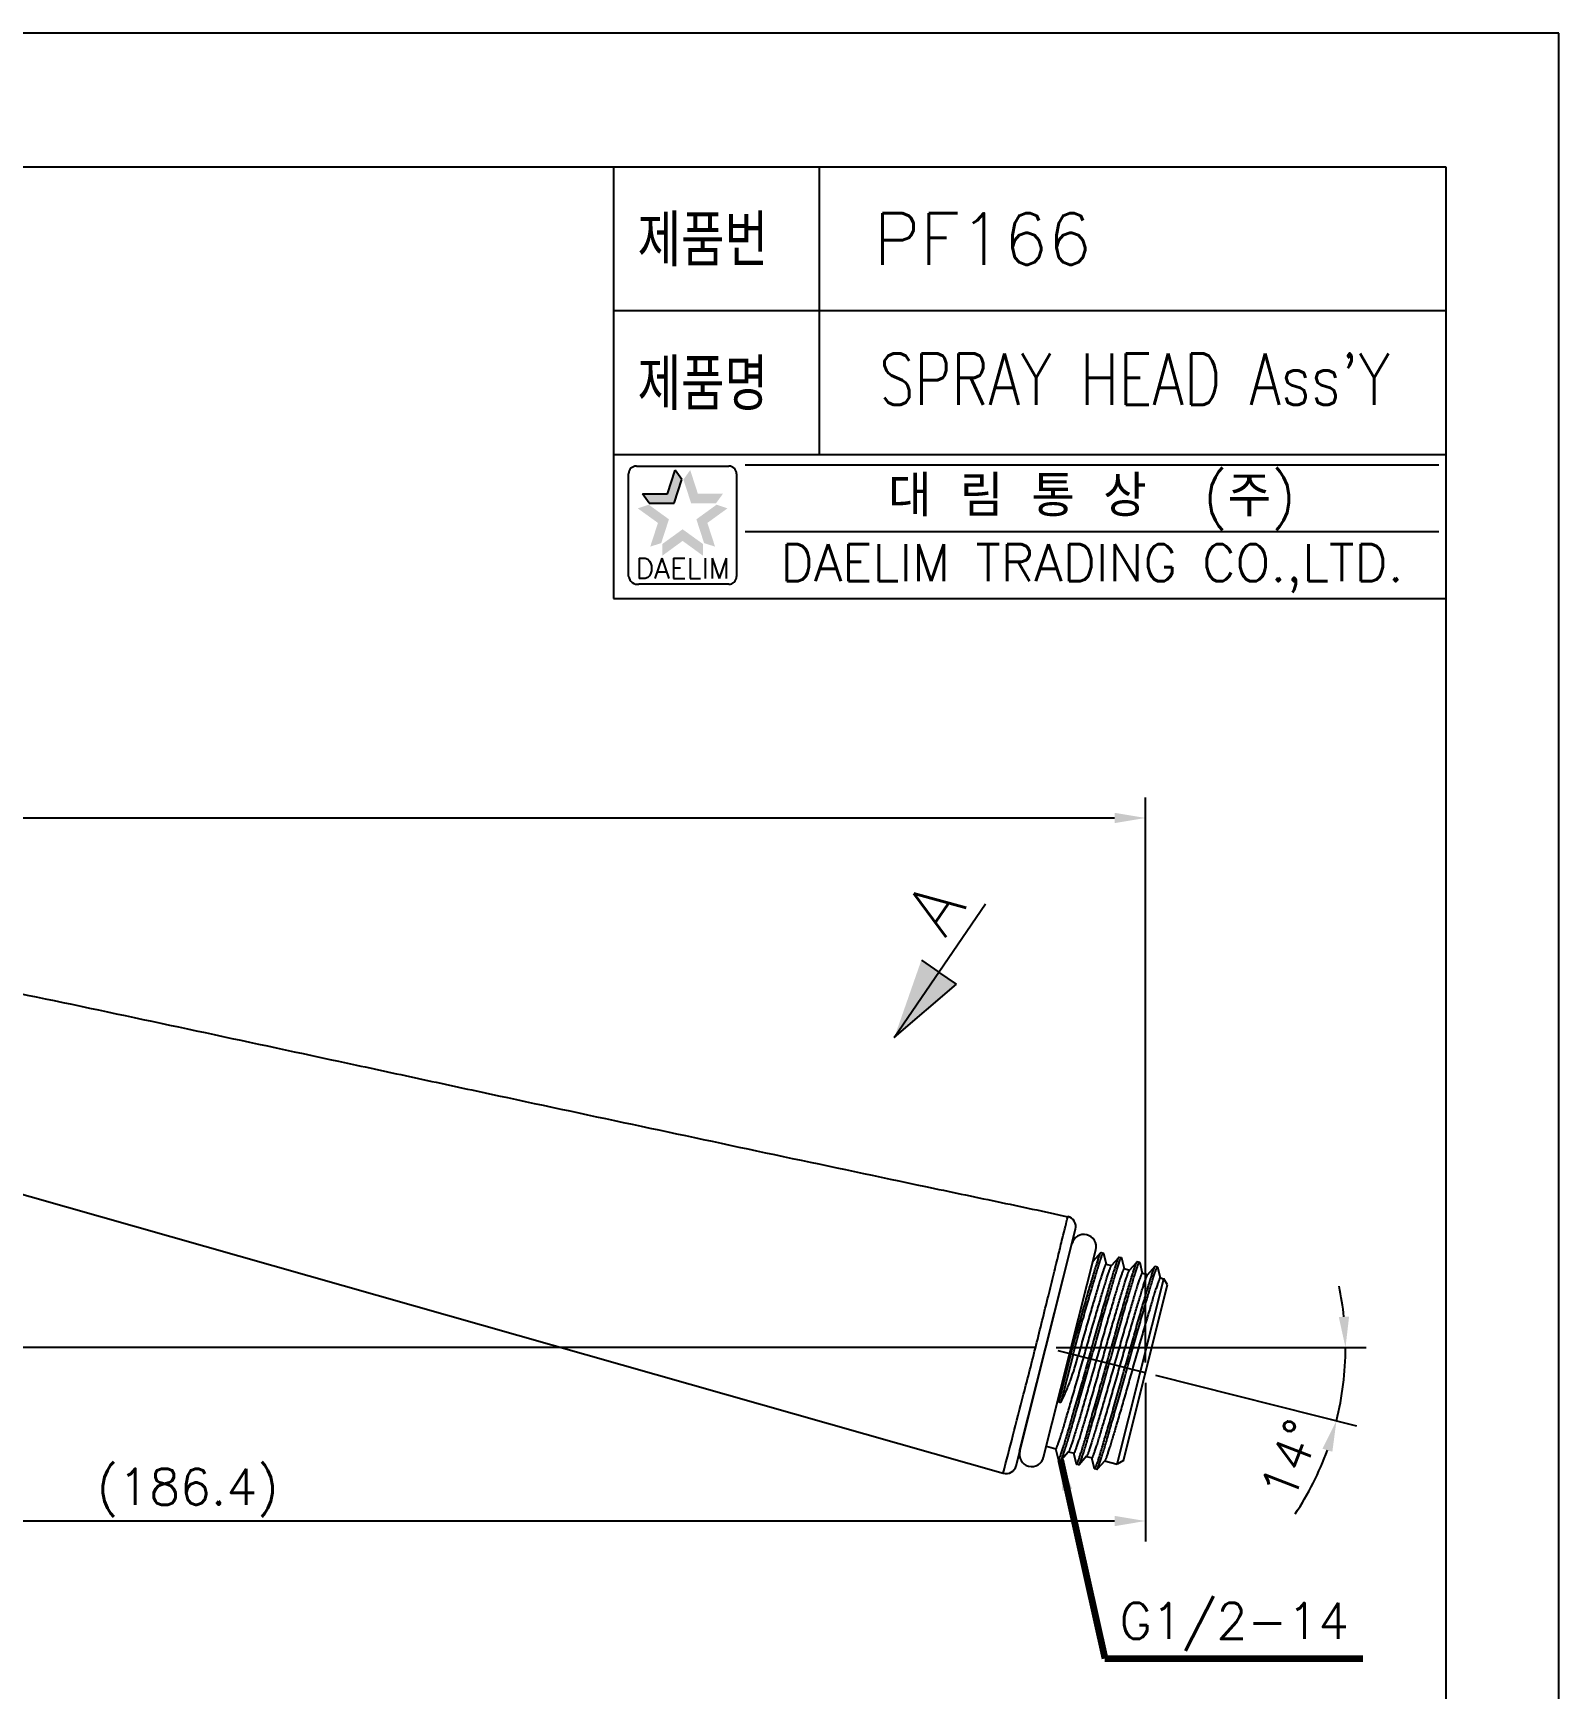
# Model space of a CAD drawing. Extents: x -5628 to -5208, y -2139 to -1842.
# Drawn here: x -5356.3 to -5207.8, y -2002.7 to -1841.6 of the extents above; entities that cross this region are included whole.
import ezdxf
from ezdxf.enums import TextEntityAlignment as Align

# ---------------------------------------------------------------- set-up
doc = ezdxf.new("R2010")
doc.units = 0
doc.header["$LTSCALE"] = 7
doc.linetypes.add('CENTER', pattern=[2, 1.25, -0.25, 0.25, -0.25])
doc.linetypes.add('PHANTOM', pattern=[2.5, 1.25, -0.25, 0.25, -0.25, 0.25, -0.25])
doc.layers.get('0').update_dxf_attribs({"color": 2, "linetype": 'CONTINUOUS'})
for name, color, linetype in [('02___PRT_ALL_AXES', 7, 'CONTINUOUS'), ('CL', 1, 'CENTER'), ('D', 2, 'CONTINUOUS'), ('DIM', 2, 'CONTINUOUS'), ('DWG', 7, 'CONTINUOUS'), ('TXT', 4, 'CONTINUOUS')]:
    doc.layers.add(name, color=color, linetype=linetype)
doc.styles.add('GHS', font='ROMANS.shx', dxfattribs={"bigfont": 'GHS.shx'})
doc.styles.add('ROMANS', font='romans', dxfattribs={"bigfont": 'GHS.shx'})
doc.dimstyles.new('STANDARD$7', dxfattribs={"dimtxt": 3.5, "dimasz": 3, "dimexe": 1, "dimexo": 1, "dimgap": 1, "dimtad": 3, "dimdec": 4, "dimzin": 0, "dimdsep": 46, "dimtxsty": 'GHS', "dimcen": 1, "dimclrd": 2, "dimclre": 256, "dimclrt": 2, "dimadec": 4, "dimazin": 0, "dimtfac": 1, "dimtdec": 4, "dimtmove": 2, "dimatfit": 2, "dimfxl": 0, "dimtolj": 1, "dimtzin": 0, "dimlwd": -1, "dimlwe": -1, "dimarcsym": 0})

# ---------------------------------------------------------------- blocks, each defined once
blk = doc.blocks.new('BORDER')
for p, q in [((1, 1), (0, 1)), ((1, 0), (1, 1))]:
    blk.add_line(p, q)

msp = doc.modelspace()

# ---------------------------------------------------------------- linework, layer by layer
at = {"color": 7}
for p, q in [((-5299.81, -1854.64), (-5299.81, -1896.64)), ((-5279.81, -1854.64), (-5279.81, -1882.64)), ((-5299.81, -1868.64), (-5218.81, -1868.64)), ((-5299.81, -1882.64), (-5218.81, -1882.64)), ((-5299.81, -1896.64), (-5218.81, -1896.64))]:
    msp.add_line(p, q, dxfattribs=at)
at = {"color": 2, "linetype": 'Continuous'}
for p, q in [((-5297.59, -1883.76), (-5288.59, -1883.76)), ((-5287.01, -1883.64), (-5219.51, -1883.64)), ((-5298.34, -1894.51), (-5298.34, -1884.51)), ((-5287.84, -1884.51), (-5287.84, -1894.51)), ((-5287.01, -1890.14), (-5219.51, -1890.14)), ((-5288.59, -1895.26), (-5297.34, -1895.26))]:
    msp.add_line(p, q, dxfattribs=at)
at = {"color": 2}
for p, q in [((-5294.57, -1886.46), (-5293.82, -1884.15)), ((-5293.16, -1885.07), (-5293.82, -1884.15)), ((-5293.91, -1887.38), (-5293.16, -1885.07)), ((-5297, -1886.46), (-5294.57, -1886.46)), ((-5296.33, -1887.38), (-5297, -1886.46)), ((-5296.33, -1887.38), (-5293.91, -1887.38))]:
    msp.add_line(p, q, dxfattribs=at)
at = {"color": 7, "linetype": 'Continuous'}
for p, q in [((-5370.42, -1950.9), (-5261.89, -1981.73)), ((-5260.64, -1981.02), (-5254.85, -1958)), ((-5253.12, -1961.1), (-5252.38, -1960.27)), ((-5252.36, -1960.26), (-5252.14, -1960.32)), ((-5252.13, -1960.34), (-5251.88, -1961.39)), ((-5251.36, -1961.54), (-5250.62, -1960.72)), ((-5250.61, -1960.71), (-5250.39, -1960.76)), ((-5250.37, -1960.78), (-5250.12, -1961.83)), ((-5249.6, -1961.98), (-5248.86, -1961.16)), ((-5248.85, -1961.15), (-5248.63, -1961.2)), ((-5248.61, -1961.22), (-5248.36, -1962.28)), ((-5247.84, -1962.43), (-5247.11, -1961.6)), ((-5247.09, -1961.59), (-5246.87, -1961.65)), ((-5246.86, -1961.66), (-5246.6, -1962.72)), ((-5250.8, -1980.84), (-5246.26, -1962.81)), ((-5245.9, -1963.41), (-5246.26, -1962.81)), ((-5250.2, -1980.48), (-5245.9, -1963.41)), ((-5256.51, -1980.4), (-5256.77, -1979.35)), ((-5256.28, -1980.48), (-5256.5, -1980.42)), ((-5255.53, -1979.64), (-5256.26, -1980.46)), ((-5254.76, -1980.84), (-5255.01, -1979.79)), ((-5254.52, -1980.92), (-5254.74, -1980.86)), ((-5253.77, -1980.08), (-5254.51, -1980.91)), ((-5253, -1981.29), (-5253.25, -1980.23)), ((-5252.01, -1980.52), (-5252.75, -1981.35)), ((-5250.2, -1980.48), (-5250.8, -1980.84)), ((-5252.76, -1981.36), (-5252.98, -1981.31))]:
    msp.add_line(p, q, dxfattribs=at)
at = {"color": 2, "linetype": 'Continuous'}
for centre, radius, start, end in [((-5297.59, -1884.51), 0.75, 90, 180), ((-5288.59, -1884.51), 0.75, 0, 90), ((-5297.46, -1894.38), 0.884, 188.1301, 278.1301), ((-5288.59, -1894.51), 0.75, 270, 0)]:
    msp.add_arc(centre, radius, start, end, dxfattribs=at)
at = {"color": 7, "linetype": 'Continuous'}
for centre, start, end in [((-5255.82, -1957.75), 345.8718, 77.6537), ((-5261.61, -1980.77), 254.1371, 345.8716)]:
    msp.add_arc(centre, 1, start, end, dxfattribs=at)
for points, knots in [([(-5366.41, -1933.28), (-5361.77, -1934.19), (-5352.53, -1936.1), (-5338.68, -1939.06), (-5327.15, -1941.53), (-5317.92, -1943.52), (-5308.69, -1945.51), (-5297.14, -1947.97), (-5283.29, -1950.92), (-5271.75, -1953.36), (-5262.52, -1955.3), (-5257.91, -1956.27), (-5255.61, -1956.78)], [0, 0, 0, 0, 0.125079, 0.250002, 0.375056, 0.437504, 0.500007, 0.625197, 0.750161, 0.875098, 0.93756, 1, 1, 1, 1]), ([(-5261.89, -1981.73), (-5261.57, -1980.52), (-5260.91, -1977.96), (-5259.84, -1973.81), (-5258.68, -1969.28), (-5257.71, -1965.35), (-5256.99, -1962.42), (-5256.52, -1960.52), (-5256.17, -1959.07), (-5255.84, -1957.73), (-5255.75, -1957.4), (-5255.59, -1956.7), (-5255.61, -1956.78)], [0, 0, 0, 0, 0.146054, 0.308267, 0.499986, 0.6917, 0.778182, 0.85391, 0.915994, 0.962076, 0.990431, 1, 1, 1, 1]), ([(-5254.05, -1970.44), (-5253.89, -1969.88), (-5253.58, -1968.78), (-5253.12, -1967.18), (-5252.75, -1965.91), (-5252.47, -1964.96), (-5252.29, -1964.33), (-5252.11, -1963.74), (-5251.95, -1963.22), (-5251.81, -1962.76), (-5251.68, -1962.37), (-5251.59, -1962.09), (-5251.52, -1961.91), (-5251.48, -1961.8), (-5251.44, -1961.7), (-5251.41, -1961.63), (-5251.39, -1961.58), (-5251.37, -1961.55), (-5251.36, -1961.54)], [0, 0, 0, 0, 0.1879, 0.369109, 0.537208, 0.614446, 0.686215, 0.751876, 0.810845, 0.862602, 0.906689, 0.94272, 0.957619, 0.970394, 0.981025, 0.989499, 0.995812, 1, 1, 1, 1]), ([(-5250.13, -1961.83), (-5250.14, -1961.83), (-5250.15, -1961.84), (-5250.16, -1961.85), (-5250.18, -1961.88), (-5250.2, -1961.93), (-5250.23, -1962), (-5250.27, -1962.09), (-5250.33, -1962.26), (-5250.42, -1962.52), (-5250.54, -1962.89), (-5250.69, -1963.34), (-5250.84, -1963.86), (-5251.02, -1964.44), (-5251.21, -1965.09), (-5251.42, -1965.79), (-5251.64, -1966.54), (-5251.95, -1967.61), (-5252.35, -1969.02), (-5252.67, -1970.16), (-5252.84, -1970.74)], [0, 0, 0, 0, 0.001938, 0.003621, 0.005855, 0.012038, 0.020546, 0.03138, 0.044526, 0.077646, 0.11961, 0.170028, 0.228421, 0.294231, 0.366827, 0.445512, 0.529531, 0.618077, 0.805295, 1, 1, 1, 1]), ([(-5252.29, -1970.88), (-5252.13, -1970.32), (-5251.82, -1969.22), (-5251.36, -1967.62), (-5250.99, -1966.35), (-5250.72, -1965.41), (-5250.53, -1964.77), (-5250.35, -1964.18), (-5250.19, -1963.66), (-5250.05, -1963.2), (-5249.92, -1962.81), (-5249.83, -1962.54), (-5249.76, -1962.35), (-5249.72, -1962.24), (-5249.68, -1962.15), (-5249.65, -1962.07), (-5249.63, -1962.02), (-5249.61, -1961.99), (-5249.6, -1961.98)], [0, 0, 0, 0, 0.1879, 0.369109, 0.537208, 0.614446, 0.686215, 0.751876, 0.810845, 0.862602, 0.906689, 0.94272, 0.957619, 0.970394, 0.981025, 0.989499, 0.995812, 1, 1, 1, 1]), ([(-5248.37, -1962.28), (-5248.38, -1962.28), (-5248.39, -1962.28), (-5248.4, -1962.3), (-5248.42, -1962.32), (-5248.44, -1962.37), (-5248.47, -1962.44), (-5248.51, -1962.54), (-5248.57, -1962.7), (-5248.66, -1962.96), (-5248.79, -1963.33), (-5248.93, -1963.78), (-5249.09, -1964.3), (-5249.26, -1964.88), (-5249.45, -1965.53), (-5249.66, -1966.23), (-5249.88, -1966.98), (-5250.19, -1968.06), (-5250.59, -1969.46), (-5250.91, -1970.6), (-5251.08, -1971.19)], [0, 0, 0, 0, 0.001938, 0.003621, 0.005855, 0.012041, 0.020548, 0.031383, 0.044531, 0.07765, 0.119615, 0.170033, 0.228425, 0.294235, 0.36683, 0.445513, 0.529531, 0.618077, 0.805296, 1, 1, 1, 1]), ([(-5250.53, -1971.32), (-5250.37, -1970.76), (-5250.06, -1969.66), (-5249.6, -1968.06), (-5249.23, -1966.79), (-5248.96, -1965.85), (-5248.77, -1965.21), (-5248.59, -1964.63), (-5248.43, -1964.1), (-5248.29, -1963.65), (-5248.17, -1963.26), (-5248.07, -1962.98), (-5248, -1962.79), (-5247.96, -1962.68), (-5247.93, -1962.59), (-5247.89, -1962.52), (-5247.87, -1962.47), (-5247.85, -1962.44), (-5247.84, -1962.43)], [0, 0, 0, 0, 0.187899, 0.369109, 0.537207, 0.614446, 0.686214, 0.751875, 0.810845, 0.862601, 0.906688, 0.94272, 0.957617, 0.970393, 0.981025, 0.989497, 0.995811, 1, 1, 1, 1]), ([(-5246.61, -1962.72), (-5246.62, -1962.72), (-5246.63, -1962.73), (-5246.64, -1962.74), (-5246.66, -1962.77), (-5246.68, -1962.81), (-5246.71, -1962.89), (-5246.75, -1962.98), (-5246.81, -1963.15), (-5246.9, -1963.4), (-5247.03, -1963.78), (-5247.17, -1964.22), (-5247.33, -1964.74), (-5247.5, -1965.33), (-5247.69, -1965.97), (-5247.9, -1966.67), (-5248.12, -1967.42), (-5248.43, -1968.5), (-5248.83, -1969.9), (-5249.16, -1971.05), (-5249.32, -1971.63)], [0, 0, 0, 0, 0.001937, 0.003619, 0.005853, 0.012038, 0.020545, 0.031379, 0.044526, 0.077644, 0.119609, 0.170026, 0.228418, 0.294228, 0.366824, 0.445508, 0.529526, 0.618072, 0.805294, 1, 1, 1, 1]), ([(-5256.76, -1979.35), (-5256.75, -1979.35), (-5256.74, -1979.34), (-5256.73, -1979.33), (-5256.71, -1979.3), (-5256.69, -1979.25), (-5256.66, -1979.18), (-5256.62, -1979.09), (-5256.56, -1978.92), (-5256.47, -1978.66), (-5256.34, -1978.29), (-5256.2, -1977.84), (-5256.04, -1977.33), (-5255.87, -1976.74), (-5255.68, -1976.09), (-5255.47, -1975.39), (-5255.25, -1974.64), (-5254.94, -1973.57), (-5254.54, -1972.16), (-5254.21, -1971.02), (-5254.05, -1970.44)], [0, 0, 0, 0, 0.001938, 0.003621, 0.005855, 0.012037, 0.020545, 0.031379, 0.044525, 0.077644, 0.119609, 0.170026, 0.228419, 0.294229, 0.366825, 0.445511, 0.52953, 0.618076, 0.805295, 1, 1, 1, 1]), ([(-5252.84, -1970.74), (-5253, -1971.3), (-5253.31, -1972.4), (-5253.77, -1974), (-5254.14, -1975.27), (-5254.41, -1976.22), (-5254.6, -1976.86), (-5254.78, -1977.44), (-5254.94, -1977.96), (-5255.08, -1978.42), (-5255.2, -1978.81), (-5255.3, -1979.09), (-5255.37, -1979.27), (-5255.41, -1979.38), (-5255.44, -1979.48), (-5255.48, -1979.55), (-5255.5, -1979.6), (-5255.52, -1979.63), (-5255.53, -1979.64)], [0, 0, 0, 0, 0.187899, 0.36911, 0.537211, 0.614448, 0.686216, 0.751876, 0.810846, 0.862603, 0.906689, 0.942722, 0.957618, 0.970394, 0.981025, 0.989497, 0.995811, 1, 1, 1, 1]), ([(-5255, -1979.79), (-5254.99, -1979.79), (-5254.98, -1979.78), (-5254.97, -1979.77), (-5254.95, -1979.74), (-5254.93, -1979.7), (-5254.9, -1979.62), (-5254.86, -1979.53), (-5254.8, -1979.36), (-5254.71, -1979.1), (-5254.58, -1978.73), (-5254.44, -1978.29), (-5254.28, -1977.77), (-5254.11, -1977.18), (-5253.92, -1976.54), (-5253.71, -1975.83), (-5253.49, -1975.08), (-5253.18, -1974.01), (-5252.78, -1972.6), (-5252.46, -1971.46), (-5252.29, -1970.88)], [0, 0, 0, 0, 0.001938, 0.003621, 0.005855, 0.012037, 0.020545, 0.031379, 0.044525, 0.077644, 0.119609, 0.170026, 0.228419, 0.294229, 0.366825, 0.445511, 0.52953, 0.618076, 0.805295, 1, 1, 1, 1]), ([(-5251.08, -1971.19), (-5251.24, -1971.75), (-5251.55, -1972.85), (-5252.01, -1974.45), (-5252.38, -1975.72), (-5252.65, -1976.66), (-5252.84, -1977.3), (-5253.02, -1977.88), (-5253.18, -1978.4), (-5253.32, -1978.86), (-5253.45, -1979.25), (-5253.54, -1979.53), (-5253.61, -1979.72), (-5253.65, -1979.83), (-5253.69, -1979.92), (-5253.72, -1979.99), (-5253.74, -1980.04), (-5253.76, -1980.07), (-5253.77, -1980.08)], [0, 0, 0, 0, 0.187898, 0.36911, 0.53721, 0.614448, 0.686216, 0.751877, 0.810846, 0.862603, 0.90669, 0.942721, 0.957619, 0.970394, 0.981025, 0.989499, 0.995812, 1, 1, 1, 1]), ([(-5253.24, -1980.23), (-5253.23, -1980.23), (-5253.22, -1980.22), (-5253.21, -1980.21), (-5253.19, -1980.18), (-5253.17, -1980.14), (-5253.14, -1980.07), (-5253.1, -1979.97), (-5253.04, -1979.81), (-5252.95, -1979.55), (-5252.83, -1979.18), (-5252.68, -1978.73), (-5252.53, -1978.21), (-5252.35, -1977.63), (-5252.16, -1976.98), (-5251.95, -1976.28), (-5251.73, -1975.53), (-5251.42, -1974.45), (-5251.02, -1973.05), (-5250.7, -1971.91), (-5250.53, -1971.32)], [0, 0, 0, 0, 0.001938, 0.003621, 0.005855, 0.012037, 0.020545, 0.031379, 0.044525, 0.077644, 0.119609, 0.170026, 0.228419, 0.294229, 0.366825, 0.445511, 0.52953, 0.618076, 0.805295, 1, 1, 1, 1]), ([(-5249.32, -1971.63), (-5249.48, -1972.19), (-5249.79, -1973.29), (-5250.25, -1974.89), (-5250.62, -1976.16), (-5250.9, -1977.1), (-5251.08, -1977.74), (-5251.26, -1978.32), (-5251.42, -1978.85), (-5251.56, -1979.31), (-5251.69, -1979.69), (-5251.78, -1979.97), (-5251.85, -1980.16), (-5251.89, -1980.27), (-5251.93, -1980.36), (-5251.96, -1980.43), (-5251.98, -1980.49), (-5252, -1980.51), (-5252.01, -1980.52)], [0, 0, 0, 0, 0.187898, 0.369109, 0.53721, 0.614447, 0.686216, 0.751876, 0.810845, 0.862602, 0.90669, 0.942721, 0.957619, 0.970394, 0.981025, 0.989499, 0.995812, 1, 1, 1, 1])]:
    msp.add_open_spline(points, degree=3, knots=knots, dxfattribs=at)
at = {"color": 2}
for points in [[(-5294.57, -1886.46), (-5293.91, -1887.38), (-5293.82, -1884.15), (-5293.16, -1885.07)], [(-5292.35, -1884.15), (-5293.01, -1885.07), (-5291.6, -1886.46), (-5292.26, -1887.38)], [(-5295.49, -1889.29), (-5294.42, -1888.94), (-5297.46, -1887.87), (-5296.38, -1887.52)], [(-5297, -1886.46), (-5296.33, -1887.38), (-5294.57, -1886.46), (-5293.91, -1887.38)], [(-5291.6, -1886.46), (-5292.26, -1887.38), (-5289.17, -1886.46), (-5289.84, -1887.38)], [(-5288.72, -1887.87), (-5289.79, -1887.52), (-5290.68, -1889.29), (-5291.75, -1888.94)], [(-5296.24, -1891.6), (-5295.17, -1891.25), (-5295.49, -1889.29), (-5294.42, -1888.94)], [(-5290.68, -1889.29), (-5291.75, -1888.94), (-5289.93, -1891.6), (-5291, -1891.25)], [(-5293.09, -1891.04), (-5293.09, -1889.91), (-5295.05, -1892.47), (-5295.05, -1891.33)], [(-5291.12, -1892.47), (-5291.12, -1891.33), (-5293.09, -1891.04), (-5293.09, -1889.91)]]:
    msp.add_solid(points, dxfattribs=at)
at = {"layer": '02___PRT_ALL_AXES', "color": 7, "linetype": 'Continuous'}
for p, q in [((-5253.15, -1961.07), (-5253.11, -1961.09)), ((-5251.89, -1961.39), (-5251.35, -1961.53)), ((-5250.62, -1960.72), (-5250.61, -1960.71)), ((-5250.39, -1960.76), (-5250.37, -1960.78)), ((-5247.11, -1961.6), (-5247.09, -1961.59)), ((-5246.87, -1961.65), (-5246.86, -1961.66)), ((-5250.13, -1961.83), (-5249.59, -1961.97)), ((-5248.37, -1962.28), (-5247.83, -1962.41)), ((-5246.61, -1962.72), (-5246.26, -1962.81)), ((-5255.31, -1970.12), (-5256.49, -1974.79)), ((-5255.09, -1970.18), (-5256.27, -1974.84)), ((-5256.49, -1974.79), (-5256.27, -1974.84)), ((-5257.69, -1979.11), (-5256.76, -1979.35)), ((-5256.51, -1980.4), (-5256.5, -1980.42)), ((-5255.54, -1979.65), (-5255, -1979.79)), ((-5254.52, -1980.92), (-5254.51, -1980.91)), ((-5253.78, -1980.1), (-5253.24, -1980.23)), ((-5252.02, -1980.54), (-5250.8, -1980.84)), ((-5253, -1981.29), (-5252.98, -1981.31))]:
    msp.add_line(p, q, dxfattribs=at)
for points, knots in [([(-5256.5, -1980.42), (-5256.5, -1980.42), (-5256.49, -1980.41), (-5256.48, -1980.4), (-5256.46, -1980.37), (-5256.43, -1980.32), (-5256.4, -1980.24), (-5256.36, -1980.15), (-5256.32, -1980.03), (-5256.27, -1979.88), (-5256.19, -1979.65), (-5256.08, -1979.31), (-5255.93, -1978.84), (-5255.77, -1978.29), (-5255.58, -1977.67), (-5255.38, -1976.99), (-5255.17, -1976.24), (-5254.94, -1975.45), (-5254.61, -1974.3), (-5254.18, -1972.8), (-5253.66, -1970.95), (-5253.14, -1969.08), (-5252.63, -1967.27), (-5252.21, -1965.83), (-5251.9, -1964.75), (-5251.69, -1964.01), (-5251.49, -1963.34), (-5251.31, -1962.73), (-5251.15, -1962.2), (-5251.01, -1961.74), (-5250.88, -1961.37), (-5250.79, -1961.11), (-5250.73, -1960.94), (-5250.7, -1960.85), (-5250.66, -1960.78), (-5250.64, -1960.74), (-5250.64, -1960.73)], [0, 0, 0, 0, 0.000883, 0.001672, 0.002728, 0.005662, 0.009706, 0.014862, 0.021123, 0.028476, 0.036906, 0.056922, 0.080993, 0.1089, 0.140392, 0.17518, 0.212946, 0.253347, 0.296012, 0.386559, 0.481282, 0.576724, 0.669401, 0.755931, 0.795891, 0.833155, 0.867382, 0.898259, 0.925506, 0.948874, 0.968153, 0.983172, 0.989043, 0.993806, 0.997457, 1, 1, 1, 1]), ([(-5256.25, -1980.45), (-5256.24, -1980.43), (-5256.22, -1980.39), (-5256.19, -1980.32), (-5256.15, -1980.23), (-5256.09, -1980.06), (-5256, -1979.8), (-5255.88, -1979.42), (-5255.73, -1978.96), (-5255.57, -1978.42), (-5255.39, -1977.82), (-5255.11, -1976.88), (-5254.74, -1975.57), (-5254.26, -1973.88), (-5253.74, -1972.07), (-5253.22, -1970.21), (-5252.7, -1968.36), (-5252.27, -1966.86), (-5251.95, -1965.72), (-5251.72, -1964.93), (-5251.5, -1964.18), (-5251.3, -1963.5), (-5251.12, -1962.89), (-5250.96, -1962.34), (-5250.81, -1961.87), (-5250.7, -1961.53), (-5250.62, -1961.3), (-5250.57, -1961.15), (-5250.53, -1961.03), (-5250.49, -1960.94), (-5250.45, -1960.86), (-5250.43, -1960.81), (-5250.41, -1960.78), (-5250.4, -1960.77), (-5250.39, -1960.76), (-5250.39, -1960.76)], [0, 0, 0, 0, 0.002648, 0.006402, 0.011264, 0.017231, 0.032427, 0.051865, 0.075371, 0.102734, 0.133708, 0.16801, 0.245323, 0.331862, 0.42448, 0.519807, 0.614374, 0.70474, 0.747311, 0.787617, 0.825291, 0.859991, 0.891399, 0.919232, 0.943237, 0.963197, 0.971603, 0.978936, 0.985178, 0.99032, 0.994353, 0.997278, 0.998331, 0.999119, 1, 1, 1, 1]), ([(-5255.31, -1970.12), (-5255.14, -1969.5), (-5254.79, -1968.28), (-5254.29, -1966.5), (-5253.89, -1965.09), (-5253.59, -1964.04), (-5253.38, -1963.34), (-5253.19, -1962.69), (-5253.02, -1962.11), (-5252.86, -1961.61), (-5252.73, -1961.18), (-5252.63, -1960.87), (-5252.55, -1960.67), (-5252.51, -1960.55), (-5252.47, -1960.45), (-5252.44, -1960.37), (-5252.41, -1960.31), (-5252.39, -1960.28), (-5252.38, -1960.27)], [0, 0, 0, 0, 0.188568, 0.37037, 0.538916, 0.616304, 0.688163, 0.753849, 0.812773, 0.864411, 0.908301, 0.944057, 0.958786, 0.971373, 0.981793, 0.990034, 0.996092, 1, 1, 1, 1]), ([(-5255.09, -1970.18), (-5254.91, -1969.53), (-5254.56, -1968.27), (-5254.12, -1966.71), (-5253.78, -1965.53), (-5253.54, -1964.7), (-5253.32, -1963.92), (-5253.11, -1963.2), (-5252.91, -1962.56), (-5252.74, -1961.98), (-5252.59, -1961.49), (-5252.47, -1961.13), (-5252.39, -1960.88), (-5252.34, -1960.73), (-5252.29, -1960.61), (-5252.25, -1960.5), (-5252.22, -1960.42), (-5252.19, -1960.37), (-5252.17, -1960.34), (-5252.16, -1960.33), (-5252.15, -1960.32), (-5252.14, -1960.32)], [0, 0, 0, 0, 0.194771, 0.382052, 0.470626, 0.554671, 0.633379, 0.705995, 0.771821, 0.830224, 0.880646, 0.922609, 0.94029, 0.955716, 0.968853, 0.979672, 0.988158, 0.99431, 0.996521, 0.998173, 1, 1, 1, 1]), ([(-5254.74, -1980.86), (-5254.74, -1980.86), (-5254.73, -1980.86), (-5254.72, -1980.84), (-5254.7, -1980.81), (-5254.67, -1980.76), (-5254.64, -1980.68), (-5254.6, -1980.58), (-5254.56, -1980.46), (-5254.5, -1980.32), (-5254.43, -1980.08), (-5254.31, -1979.73), (-5254.16, -1979.25), (-5254, -1978.7), (-5253.81, -1978.07), (-5253.61, -1977.38), (-5253.39, -1976.62), (-5253.16, -1975.82), (-5252.83, -1974.66), (-5252.4, -1973.14), (-5251.87, -1971.27), (-5251.34, -1969.39), (-5250.83, -1967.57), (-5250.41, -1966.12), (-5250.1, -1965.05), (-5249.89, -1964.32), (-5249.7, -1963.65), (-5249.52, -1963.06), (-5249.36, -1962.54), (-5249.22, -1962.09), (-5249.11, -1961.78), (-5249.04, -1961.57), (-5248.99, -1961.44), (-5248.95, -1961.34), (-5248.92, -1961.26), (-5248.89, -1961.2), (-5248.87, -1961.17), (-5248.86, -1961.16)], [0, 0, 0, 0, 0.000892, 0.001693, 0.002764, 0.005742, 0.009847, 0.015081, 0.021437, 0.0289, 0.037457, 0.05777, 0.082192, 0.110499, 0.142428, 0.177685, 0.215941, 0.256842, 0.300009, 0.391514, 0.487064, 0.583113, 0.676099, 0.762571, 0.802351, 0.839325, 0.873152, 0.903517, 0.930139, 0.952773, 0.971212, 0.978804, 0.98529, 0.990656, 0.994894, 0.998003, 1, 1, 1, 1]), ([(-5251.89, -1961.39), (-5251.9, -1961.39), (-5251.91, -1961.4), (-5251.92, -1961.41), (-5251.93, -1961.44), (-5251.96, -1961.49), (-5251.99, -1961.56), (-5252.03, -1961.65), (-5252.09, -1961.82), (-5252.18, -1962.08), (-5252.3, -1962.45), (-5252.44, -1962.89), (-5252.6, -1963.41), (-5252.78, -1964), (-5252.97, -1964.65), (-5253.18, -1965.35), (-5253.4, -1966.1), (-5253.71, -1967.17), (-5254.11, -1968.58), (-5254.43, -1969.72), (-5254.6, -1970.3)], [0, 0, 0, 0, 0.001939, 0.003623, 0.005859, 0.012046, 0.020556, 0.031393, 0.044542, 0.077664, 0.119632, 0.170054, 0.228448, 0.29426, 0.366855, 0.445537, 0.529554, 0.618096, 0.805305, 1, 1, 1, 1]), ([(-5254.51, -1980.91), (-5254.5, -1980.9), (-5254.48, -1980.87), (-5254.45, -1980.81), (-5254.42, -1980.73), (-5254.38, -1980.63), (-5254.33, -1980.5), (-5254.26, -1980.29), (-5254.15, -1979.97), (-5254.01, -1979.53), (-5253.85, -1979.01), (-5253.67, -1978.41), (-5253.48, -1977.75), (-5253.27, -1977.02), (-5252.96, -1975.94), (-5252.54, -1974.5), (-5252.03, -1972.68), (-5251.5, -1970.8), (-5250.97, -1968.93), (-5250.54, -1967.41), (-5250.21, -1966.25), (-5249.98, -1965.44), (-5249.76, -1964.69), (-5249.56, -1964), (-5249.37, -1963.37), (-5249.21, -1962.81), (-5249.06, -1962.33), (-5248.94, -1961.99), (-5248.87, -1961.75), (-5248.81, -1961.6), (-5248.77, -1961.48), (-5248.73, -1961.38), (-5248.7, -1961.3), (-5248.67, -1961.25), (-5248.65, -1961.23), (-5248.64, -1961.21), (-5248.63, -1961.2), (-5248.63, -1961.2)], [0, 0, 0, 0, 0.001997, 0.005106, 0.009344, 0.01471, 0.021196, 0.028788, 0.047227, 0.069861, 0.096483, 0.126848, 0.160675, 0.197649, 0.237429, 0.323901, 0.416887, 0.512936, 0.608486, 0.699991, 0.743158, 0.784059, 0.822315, 0.857572, 0.889501, 0.917808, 0.94223, 0.962543, 0.9711, 0.978563, 0.984918, 0.990153, 0.994258, 0.997236, 0.998307, 0.999108, 1, 1, 1, 1]), ([(-5253.19, -1961.23), (-5253.18, -1961.21), (-5253.17, -1961.18), (-5253.14, -1961.14), (-5253.13, -1961.11), (-5253.12, -1961.1)], [0.98430827, 0.98430827, 0.98430827, 0.98430827, 0.98949857, 0.99581172, 1, 1, 1, 1]), ([(-5252.98, -1981.31), (-5252.98, -1981.31), (-5252.97, -1981.3), (-5252.96, -1981.28), (-5252.94, -1981.26), (-5252.91, -1981.21), (-5252.88, -1981.13), (-5252.84, -1981.03), (-5252.8, -1980.91), (-5252.75, -1980.77), (-5252.67, -1980.53), (-5252.56, -1980.19), (-5252.41, -1979.72), (-5252.25, -1979.17), (-5252.06, -1978.55), (-5251.86, -1977.86), (-5251.64, -1977.12), (-5251.41, -1976.32), (-5251.09, -1975.17), (-5250.66, -1973.67), (-5250.14, -1971.81), (-5249.61, -1969.94), (-5249.1, -1968.13), (-5248.69, -1966.68), (-5248.38, -1965.61), (-5248.16, -1964.87), (-5247.97, -1964.2), (-5247.79, -1963.6), (-5247.62, -1963.06), (-5247.48, -1962.61), (-5247.36, -1962.24), (-5247.27, -1961.98), (-5247.21, -1961.82), (-5247.17, -1961.73), (-5247.14, -1961.66), (-5247.12, -1961.63), (-5247.11, -1961.61)], [0, 0, 0, 0, 0.000885, 0.001677, 0.002736, 0.005677, 0.009733, 0.014904, 0.021182, 0.028556, 0.037011, 0.057082, 0.081219, 0.109203, 0.140777, 0.175653, 0.213512, 0.254007, 0.296767, 0.387495, 0.482375, 0.577932, 0.670668, 0.757187, 0.797114, 0.834324, 0.868475, 0.899256, 0.926384, 0.949613, 0.968734, 0.983574, 0.98935, 0.994013, 0.997561, 1, 1, 1, 1]), ([(-5252.73, -1981.33), (-5252.72, -1981.31), (-5252.7, -1981.27), (-5252.67, -1981.2), (-5252.63, -1981.1), (-5252.57, -1980.94), (-5252.48, -1980.67), (-5252.35, -1980.29), (-5252.21, -1979.82), (-5252.04, -1979.29), (-5251.86, -1978.68), (-5251.59, -1977.74), (-5251.21, -1976.43), (-5250.73, -1974.74), (-5250.22, -1972.93), (-5249.69, -1971.07), (-5249.17, -1969.23), (-5248.75, -1967.73), (-5248.43, -1966.59), (-5248.2, -1965.8), (-5247.98, -1965.06), (-5247.78, -1964.38), (-5247.6, -1963.76), (-5247.44, -1963.22), (-5247.29, -1962.75), (-5247.18, -1962.41), (-5247.1, -1962.18), (-5247.05, -1962.04), (-5247.01, -1961.92), (-5246.97, -1961.82), (-5246.94, -1961.74), (-5246.91, -1961.7), (-5246.89, -1961.67), (-5246.88, -1961.65), (-5246.87, -1961.64), (-5246.87, -1961.65)], [0, 0, 0, 0, 0.002752, 0.006608, 0.01157, 0.017631, 0.033005, 0.052599, 0.076244, 0.103724, 0.134793, 0.16917, 0.246569, 0.333118, 0.425678, 0.52089, 0.615302, 0.705488, 0.747965, 0.788177, 0.82576, 0.860371, 0.891699, 0.919456, 0.943396, 0.9633, 0.971683, 0.978994, 0.98522, 0.990347, 0.994368, 0.997285, 0.998335, 0.999121, 1, 1, 1, 1]), ([(-5252.38, -1960.27), (-5252.38, -1960.27), (-5252.38, -1960.27), (-5252.37, -1960.26), (-5252.36, -1960.26)], [0, 0, 0, 0, 0.345757, 1, 1, 1, 1]), ([(-5252.14, -1960.32), (-5252.14, -1960.32), (-5252.14, -1960.32), (-5252.13, -1960.33), (-5252.13, -1960.34)], [0, 0, 0, 0, 0.179977, 1, 1, 1, 1]), ([(-5250.64, -1960.73), (-5250.63, -1960.73), (-5250.63, -1960.72), (-5250.63, -1960.72), (-5250.62, -1960.72)], [0, 0, 0, 0, 0.279906, 1, 1, 1, 1]), ([(-5248.86, -1961.16), (-5248.86, -1961.16), (-5248.86, -1961.15), (-5248.85, -1961.15), (-5248.85, -1961.15)], [0, 0, 0, 0, 0.345937, 1, 1, 1, 1]), ([(-5248.63, -1961.2), (-5248.62, -1961.2), (-5248.62, -1961.21), (-5248.62, -1961.22), (-5248.61, -1961.22)], [0, 0, 0, 0, 0.180046, 1, 1, 1, 1]), ([(-5247.11, -1961.61), (-5247.11, -1961.61), (-5247.11, -1961.61), (-5247.11, -1961.6), (-5247.11, -1961.6)], [0, 0, 0, 0, 0.274865, 1, 1, 1, 1]), ([(-5256.27, -1974.84), (-5256.1, -1974.5), (-5255.78, -1973.8), (-5255.17, -1972.3), (-5254.8, -1971.11), (-5254.6, -1970.3)], [0, 0, 0, 0, 0.234003, 0.481531, 1, 1, 1, 1]), ([(-5256.28, -1980.48), (-5256.28, -1980.48), (-5256.27, -1980.48), (-5256.27, -1980.47), (-5256.26, -1980.46)], [0, 0, 0, 0, 0.180067, 1, 1, 1, 1]), ([(-5256.26, -1980.46), (-5256.26, -1980.46), (-5256.26, -1980.46), (-5256.25, -1980.45), (-5256.25, -1980.45)], [0, 0, 0, 0, 0.215729, 1, 1, 1, 1]), ([(-5254.76, -1980.84), (-5254.75, -1980.85), (-5254.75, -1980.85), (-5254.75, -1980.86), (-5254.74, -1980.86)], [0, 0, 0, 0, 0.345755, 1, 1, 1, 1]), ([(-5252.76, -1981.36), (-5252.76, -1981.36), (-5252.76, -1981.36), (-5252.75, -1981.36), (-5252.75, -1981.35)], [0, 0, 0, 0, 0.17996, 1, 1, 1, 1]), ([(-5252.75, -1981.35), (-5252.74, -1981.35), (-5252.74, -1981.34), (-5252.73, -1981.33), (-5252.73, -1981.33)], [0, 0, 0, 0, 0.2113, 1, 1, 1, 1])]:
    msp.add_open_spline(points, degree=3, knots=knots, dxfattribs=at)
msp.add_open_spline([(-5256.49, -1974.79), (-5256.48, -1974.6), (-5256.47, -1974.41), (-5256.46, -1974.22)], degree=3, dxfattribs=at)
at = {"layer": 'CL', "color": 1, "linetype": 'CENTER'}
msp.add_line((-5248.05, -1971.95), (-5257.75, -1969.51), dxfattribs=at)
at = {"layer": 'D'}
for p, q in [((-5248.05, -1970.95), (-5248.05, -1915.99)), ((-5486.44, -1917.99), (-5251.05, -1917.99)), ((-5260.29, -1979.59), (-5255.21, -1959.42)), ((-5257.96, -1980.18), (-5252.88, -1960.01)), ((-5258.75, -1969.51), (-5510.73, -1969.51)), ((-5256.75, -1969.51), (-5226.58, -1969.51)), ((-5248.05, -1972.95), (-5248.05, -1988.38)), ((-5247.08, -1972.19), (-5227.52, -1977.12)), ((-5251.05, -1986.38), (-5431.46, -1986.38))]:
    msp.add_line(p, q, dxfattribs=at)
for centre, radius, start, end in [((-5254.04, -1959.71), 1.2, 345.87, 165.87), ((-5257.75, -1969.51), 29.17, 5.8949, 11.7899), ((-5257.75, -1969.51), 29.17, 345.8717, 0), ((-5257.75, -1969.51), 29.17, 326.3235, 339.9767), ((-5259.12, -1979.89), 1.2, 165.87, 345.87)]:
    msp.add_arc(centre, radius, start, end, dxfattribs=at)
for points in [[(-5251.05, -1917.49), (-5251.05, -1918.49), (-5248.05, -1917.99)], [(-5228.23, -1966.49), (-5229.23, -1966.54), (-5228.58, -1969.51)], [(-5230.82, -1979.35), (-5229.86, -1979.64), (-5229.46, -1976.63)], [(-5251.05, -1985.88), (-5251.05, -1986.88), (-5248.05, -1986.38)]]:
    msp.add_solid(points, dxfattribs=at)
at = {"layer": 'DWG'}
for p, q in [((-5268.14, -1932.98), (-5263.61, -1926.35)), ((-5272.49, -1939.36), (-5265.42, -1929.01)), ((-5269.85, -1931.81), (-5268.14, -1932.98)), ((-5272.49, -1939.36), (-5266.43, -1934.15)), ((-5266.43, -1934.15), (-5268.14, -1932.98))]:
    msp.add_line(p, q, dxfattribs=at)
at = {"layer": 'DWG', "linetype": 'PHANTOM'}
msp.add_solid([(-5272.49, -1939.36), (-5269.85, -1931.81), (-5266.43, -1934.15)], dxfattribs=at)
at = {"layer": 'TXT'}
for p, q in [((-5596.81, -1854.64), (-5218.81, -1854.64)), ((-5218.81, -1854.64), (-5218.81, -2128.64))]:
    msp.add_line(p, q, dxfattribs=at)

# ---------------------------------------------------------------- block references
at = {"xscale": 420, "yscale": 297, "zscale": 420}
msp.add_blockref('BORDER', (-5627.81, -2138.64), dxfattribs=at)

# ---------------------------------------------------------------- texts
at = {"color": 7, "style": 'GHS'}
msp.add_text('PF166', height=5, dxfattribs=at).set_placement((-5263.88, -1861.67), align=Align.MIDDLE)
at = {"color": 7, "style": 'GHS', "width": 0.8}
msp.add_text("SPRAY HEAD Ass'Y", height=5, dxfattribs=at).set_placement((-5249.09, -1875.3), align=Align.MIDDLE)
at = {"color": 7, "linetype": 'Continuous'}
for s, height, style, p in [('대 림 통 상  (주)', 4, 'GHS', (-5253.25, -1886.95)), ('DAELIM TRADING CO.,LTD.', 3.6, 'ROMANS', (-5253.25, -1893.72))]:
    msp.add_text(s, height=height, dxfattribs=dict(at, style=style)).set_placement(p, align=Align.MIDDLE)
at = {"color": 2, "linetype": 'Continuous', "style": 'ROMANS'}
msp.add_text('DAELIM', height=2, dxfattribs=at).set_placement((-5293.09, -1894.71), align=Align.CENTER)
at = {"layer": 'D', "insert": (-5233.96, -1980.42), "char_height": 3.5, "attachment_point": 5, "rotation": 69.0001, "style": 'GHS'}
msp.add_mtext('\\A1;14%%D', dxfattribs=at)
at = {"layer": 'D', "char_height": 3.5, "attachment_point": 5, "style": 'GHS'}
for s, insert in [('\\A1;(186.4)', (-5341.25, -1983.63)), ('G1/2-14', (-5239.41, -1996.68))]:
    msp.add_mtext(s, dxfattribs=dict(at, insert=insert))
at = {"layer": 'DIM', "style": 'GHS', "width": 0.8}
for s, p in [('제품번', (-5297.47, -1864.33)), ('제품명', (-5297.47, -1878.33))]:
    msp.add_text(s, height=5, dxfattribs=at).set_placement(p)
at = {"layer": 'DWG', "ltscale": 5, "style": 'GHS'}
msp.add_text('A', height=5, rotation=55.6881, dxfattribs=at).set_placement((-5267.55, -1929.75))

# ---------------------------------------------------------------- leaders
at = {"layer": 'D'}
msp.add_leader([(-5256.32, -1980.42), (-5251.99, -1999.74), (-5226.89, -1999.74)], dimstyle='STANDARD$7', override={"dimexe": 2, "dimexo": 1, "dimtad": 0, "dimcen": -0.5, "dimclrd": 256, "dimclre": 256, "dimclrt": 256, "dimadec": 4, "dimtix": 1, "dimtofl": 1, "dimtmove": 2, "dimatfit": 0, "dimlwd": 65535, "dimlwe": 65535}, dxfattribs=at)

doc.saveas('drawing.dxf')
